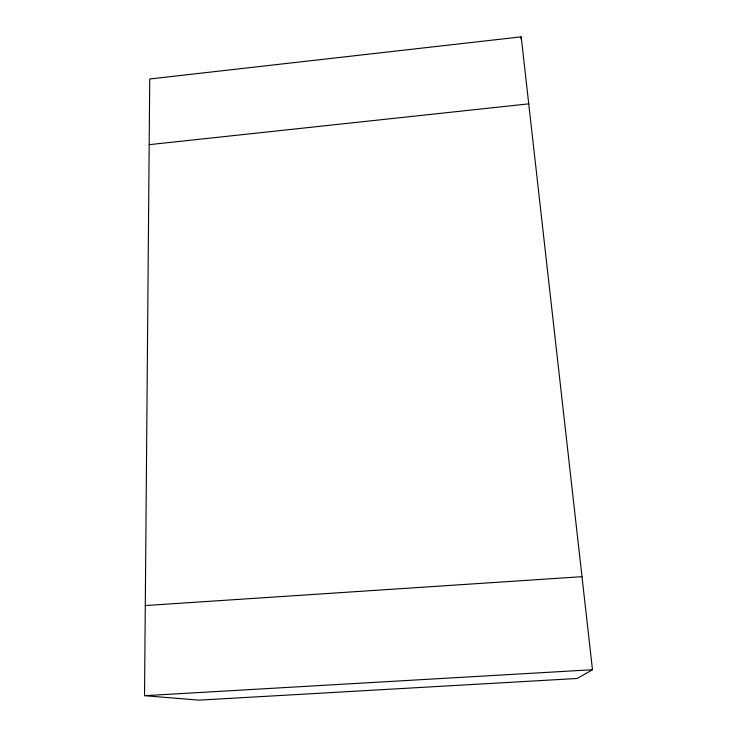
<?xml version="1.0" encoding="UTF-8"?>
<svg xmlns="http://www.w3.org/2000/svg" width="737" height="737" viewBox="0 0 737 737"><rect width="100%" height="100%" fill="white"/><g stroke="black" fill="none" stroke-linecap="round" stroke-linejoin="round"><path stroke-width="1.11" d="M144.526 695.7L149.731 78.979L521.188 36.85L592.474 669.73L577.172 678.482L198.962 700.15L144.526 695.7L592.474 669.73M521.105 39.135L521.188 36.85M149.178 144.664L528.733 103.853M145.281 605.547L582 576.684"/></g></svg>
